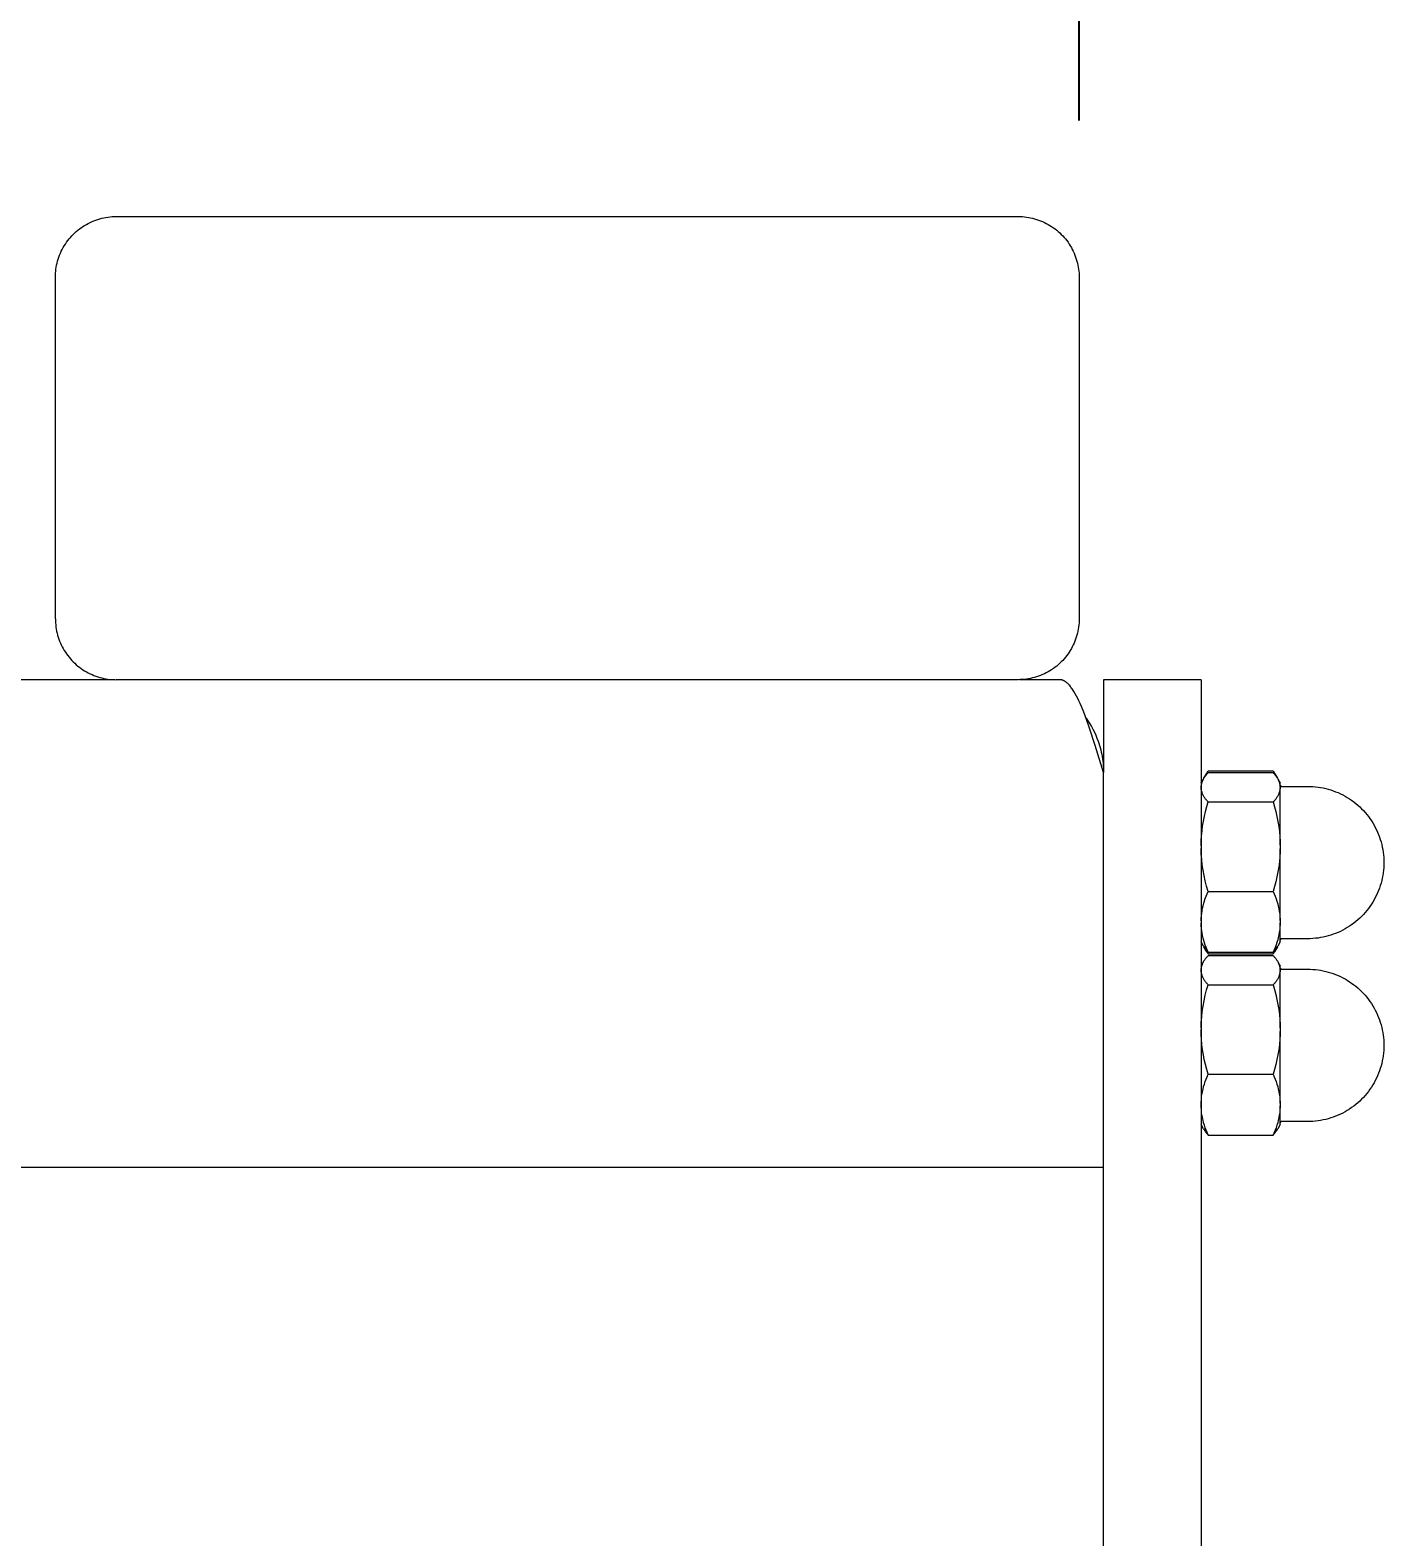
# Model space of a CAD drawing. Header units: inches. Extents: x -2 to 171, y -5 to 121.
# Drawn here: x 76.719 to 81.092, y 111.272 to 116.139 of the extents above; entities that cross this region are included whole.
import ezdxf

# ---------------------------------------------------------------- set-up
doc = ezdxf.new("R2010")
doc.units = ezdxf.units.IN
doc.layers.add('ZANO_R', color=7, linetype='Continuous', lineweight=0)
doc.layers.add('ZANO_W', color=1, linetype='Continuous', lineweight=0)
doc.styles.get("Standard").update_dxf_attribs({"font": 'arial.ttf'})
doc.dimstyles.new('amerykanie', dxfattribs={"dimtxt": 50, "dimasz": 50, "dimexe": 0.5, "dimexo": 0.5, "dimgap": 1, "dimtad": 1, "dimdec": 0, "dimzin": 0, "dimlunit": 5, "dimtxsty": 'Standard', "dimcen": 0.09, "dimclrd": 1, "dimclre": 1, "dimclrt": 1, "dimazin": 0, "dimtfac": 1, "dimtdec": 0, "dimtmove": 0, "dimatfit": 3, "dimfxl": 1, "dimtzin": 0, "dimarcsym": 1})

# ---------------------------------------------------------------- blocks, each defined once
blk = doc.blocks.new('*D369')
at = {"layer": 'ZANO_W', "color": 1, "lineweight": -2}
for p, q in [((10.1868, 115.8399), (10.1868, 117.742)), ((80.1079, 115.8466), (80.1079, 117.742)), ((11.1868, 117.242), (79.1079, 117.242))]:
    blk.add_line(p, q, dxfattribs=at)
at = {"layer": 'ZANO_W', "color": 1}
for points in [[(11.1868, 117.4086), (11.1868, 117.0753), (10.1868, 117.242)], [(79.1079, 117.0753), (79.1079, 117.4086), (80.1079, 117.242)]]:
    blk.add_solid(points, dxfattribs=at)
at = {"layer": 'ZANO_W', "color": 1, "insert": (45.1474, 118.5822), "char_height": 1.625, "attachment_point": 5}
blk.add_mtext('69 15/16', dxfattribs=at)

msp = doc.modelspace()

# ---------------------------------------------------------------- linework, layer by layer
at = {"layer": 'ZANO_R'}
for p, q in [((76.96437, 115.53388), (76.97101, 115.53491)), ((76.97101, 115.53491), (76.97769, 115.53571)), ((76.97769, 115.53571), (76.98438, 115.53628)), ((76.98438, 115.53628), (76.9911, 115.53663)), ((76.9911, 115.53663), (76.99782, 115.53674)), ((76.99782, 115.53674), (79.9112, 115.53674)), ((79.9112, 115.53674), (79.91792, 115.53663)), ((79.91792, 115.53663), (79.92464, 115.53628)), ((79.92464, 115.53628), (79.93133, 115.53571)), ((79.93133, 115.53571), (79.93801, 115.53491)), ((79.93801, 115.53491), (79.94465, 115.53388)), ((76.86346, 115.48376), (76.86845, 115.48826)), ((76.86845, 115.48826), (76.87359, 115.49259)), ((76.87359, 115.49259), (76.87887, 115.49674)), ((76.87887, 115.49674), (76.8843, 115.50071)), ((76.8843, 115.50071), (76.88985, 115.50449)), ((76.88985, 115.50449), (76.89554, 115.50808)), ((76.89554, 115.50808), (76.90134, 115.51148)), ((76.90134, 115.51148), (76.90725, 115.51467)), ((76.90725, 115.51467), (76.91327, 115.51766)), ((76.91327, 115.51766), (76.91939, 115.52044)), ((76.91939, 115.52044), (76.9256, 115.52302)), ((76.9256, 115.52302), (76.9319, 115.52537)), ((76.9319, 115.52537), (76.93827, 115.52752)), ((76.93827, 115.52752), (76.94471, 115.52944)), ((76.94471, 115.52944), (76.95121, 115.53114)), ((76.95121, 115.53114), (76.95777, 115.53262)), ((76.95777, 115.53262), (76.96437, 115.53388)), ((79.94465, 115.53388), (79.95125, 115.53262)), ((79.95125, 115.53262), (79.95781, 115.53114)), ((79.95781, 115.53114), (79.96431, 115.52944)), ((79.96431, 115.52944), (79.97075, 115.52752)), ((79.97075, 115.52752), (79.97712, 115.52537)), ((79.97712, 115.52537), (79.98342, 115.52302)), ((79.98342, 115.52302), (79.98963, 115.52044)), ((79.98963, 115.52044), (79.99575, 115.51766)), ((79.99575, 115.51766), (80.00177, 115.51467)), ((80.00177, 115.51467), (80.00768, 115.51148)), ((80.00768, 115.51148), (80.01348, 115.50808)), ((80.01348, 115.50808), (80.01917, 115.50449)), ((80.01917, 115.50449), (80.02472, 115.50071)), ((80.02472, 115.50071), (80.03015, 115.49674)), ((80.03015, 115.49674), (80.03543, 115.49259)), ((80.03543, 115.49259), (80.04057, 115.48826)), ((80.04057, 115.48826), (80.04556, 115.48376)), ((76.82623, 115.43637), (76.82962, 115.44217)), ((76.82962, 115.44217), (76.83321, 115.44785)), ((76.83321, 115.44785), (76.837, 115.45341)), ((76.837, 115.45341), (76.84096, 115.45883)), ((76.84096, 115.45883), (76.84512, 115.46412)), ((76.84512, 115.46412), (76.84945, 115.46926)), ((76.84945, 115.46926), (76.85395, 115.47425)), ((76.85395, 115.47425), (76.85862, 115.47908)), ((76.85862, 115.47908), (76.86346, 115.48376)), ((80.04556, 115.48376), (80.0504, 115.47908)), ((80.0504, 115.47908), (80.05507, 115.47425)), ((80.05507, 115.47425), (80.05957, 115.46926)), ((80.05957, 115.46926), (80.0639, 115.46412)), ((80.0639, 115.46412), (80.06805, 115.45883)), ((80.06805, 115.45883), (80.07202, 115.45341)), ((80.07202, 115.45341), (80.07581, 115.44785)), ((80.07581, 115.44785), (80.0794, 115.44217)), ((80.0794, 115.44217), (80.08279, 115.43637)), ((76.80656, 115.3865), (76.80827, 115.393)), ((76.80827, 115.393), (76.81019, 115.39944)), ((76.81019, 115.39944), (76.81233, 115.40581)), ((76.81233, 115.40581), (76.81469, 115.41211)), ((76.81469, 115.41211), (76.81726, 115.41832)), ((76.81726, 115.41832), (76.82005, 115.42443)), ((76.82005, 115.42443), (76.82304, 115.43045)), ((76.82304, 115.43045), (76.82623, 115.43637)), ((80.08279, 115.43637), (80.08598, 115.43045)), ((80.08598, 115.43045), (80.08897, 115.42443)), ((80.08897, 115.42443), (80.09176, 115.41832)), ((80.09176, 115.41832), (80.09433, 115.41211)), ((80.09433, 115.41211), (80.09669, 115.40581)), ((80.09669, 115.40581), (80.09883, 115.39944)), ((80.09883, 115.39944), (80.10075, 115.393)), ((80.10075, 115.393), (80.10246, 115.3865)), ((76.80097, 115.33989), (76.80108, 115.34661)), ((76.80097, 114.23753), (76.80097, 115.33989)), ((76.80108, 115.34661), (76.80142, 115.35332)), ((76.80142, 115.35332), (76.802, 115.36002)), ((76.802, 115.36002), (76.8028, 115.36669)), ((76.8028, 115.36669), (76.80383, 115.37334)), ((76.80383, 115.37334), (76.80508, 115.37994)), ((76.80508, 115.37994), (76.80656, 115.3865)), ((80.10246, 115.3865), (80.10394, 115.37994)), ((80.10394, 115.37994), (80.10519, 115.37334)), ((80.10519, 115.37334), (80.10622, 115.36669)), ((80.10622, 115.36669), (80.10702, 115.36002)), ((80.10702, 115.36002), (80.10759, 115.35332)), ((80.10759, 115.35332), (80.10794, 115.34661)), ((80.10794, 115.34661), (80.10805, 115.33989)), ((80.10805, 115.33989), (80.10805, 114.23753)), ((76.80097, 114.23753), (76.80108, 114.23081)), ((76.80108, 114.23081), (76.80142, 114.22409)), ((76.80142, 114.22409), (76.802, 114.2174)), ((80.10759, 114.22409), (80.10702, 114.2174)), ((80.10794, 114.23081), (80.10759, 114.22409)), ((80.10805, 114.23753), (80.10794, 114.23081)), ((76.802, 114.2174), (76.8028, 114.21072)), ((76.8028, 114.21072), (76.80383, 114.20408)), ((76.80383, 114.20408), (76.80508, 114.19748)), ((76.80508, 114.19748), (76.80656, 114.19092)), ((76.80656, 114.19092), (76.80827, 114.18442)), ((76.80827, 114.18442), (76.81019, 114.17798)), ((76.81019, 114.17798), (76.81233, 114.17161)), ((80.09883, 114.17798), (80.09669, 114.17161)), ((80.10075, 114.18442), (80.09883, 114.17798)), ((80.10246, 114.19092), (80.10075, 114.18442)), ((80.10394, 114.19748), (80.10246, 114.19092)), ((80.10519, 114.20408), (80.10394, 114.19748)), ((80.10622, 114.21072), (80.10519, 114.20408)), ((80.10702, 114.2174), (80.10622, 114.21072)), ((76.81233, 114.17161), (76.81469, 114.16531)), ((76.81469, 114.16531), (76.81726, 114.1591)), ((76.81726, 114.1591), (76.82005, 114.15298)), ((76.82005, 114.15298), (76.82304, 114.14696)), ((76.82304, 114.14696), (76.82623, 114.14105)), ((76.82623, 114.14105), (76.82962, 114.13525)), ((76.82962, 114.13525), (76.83321, 114.12956)), ((76.83321, 114.12956), (76.837, 114.12401)), ((76.837, 114.12401), (76.84096, 114.11858)), ((80.07202, 114.12401), (80.06805, 114.11858)), ((80.07581, 114.12956), (80.07202, 114.12401)), ((80.0794, 114.13525), (80.07581, 114.12956)), ((80.08279, 114.14105), (80.0794, 114.13525)), ((80.08598, 114.14696), (80.08279, 114.14105)), ((80.08897, 114.15298), (80.08598, 114.14696)), ((80.09176, 114.1591), (80.08897, 114.15298)), ((80.09433, 114.16531), (80.09176, 114.1591)), ((80.09669, 114.17161), (80.09433, 114.16531)), ((76.84096, 114.11858), (76.84512, 114.1133)), ((76.84512, 114.1133), (76.84945, 114.10816)), ((76.84945, 114.10816), (76.85395, 114.10317)), ((76.85395, 114.10317), (76.85862, 114.09833)), ((76.85862, 114.09833), (76.86346, 114.09366)), ((76.86346, 114.09366), (76.86845, 114.08916)), ((76.86845, 114.08916), (76.87359, 114.08483)), ((76.87359, 114.08483), (76.87887, 114.08068)), ((76.87887, 114.08068), (76.8843, 114.07671)), ((76.8843, 114.07671), (76.88985, 114.07292)), ((80.02472, 114.07671), (80.01917, 114.07292)), ((80.03015, 114.08068), (80.02472, 114.07671)), ((80.03543, 114.08483), (80.03015, 114.08068)), ((80.04057, 114.08916), (80.03543, 114.08483)), ((80.04556, 114.09366), (80.04057, 114.08916)), ((80.0504, 114.09833), (80.04556, 114.09366)), ((80.05507, 114.10317), (80.0504, 114.09833)), ((80.05957, 114.10816), (80.05507, 114.10317)), ((80.0639, 114.1133), (80.05957, 114.10816)), ((80.06805, 114.11858), (80.0639, 114.1133)), ((76.99345, 114.04068), (76.21478, 114.04068)), ((76.88985, 114.07292), (76.89554, 114.06933)), ((76.89554, 114.06933), (76.90134, 114.06594)), ((76.90134, 114.06594), (76.90725, 114.06275)), ((76.90725, 114.06275), (76.91327, 114.05976)), ((76.91327, 114.05976), (76.91939, 114.05697)), ((76.91939, 114.05697), (76.9256, 114.0544)), ((76.9256, 114.0544), (76.9319, 114.05204)), ((76.9319, 114.05204), (76.93827, 114.0499)), ((76.93827, 114.0499), (76.94471, 114.04798)), ((76.94471, 114.04798), (76.95121, 114.04627)), ((76.95121, 114.04627), (76.95777, 114.04479)), ((76.95777, 114.04479), (76.96437, 114.04354)), ((76.96437, 114.04354), (76.97101, 114.04251)), ((76.97101, 114.04251), (76.97769, 114.04171)), ((76.97769, 114.04171), (76.98438, 114.04114)), ((76.98438, 114.04114), (76.9911, 114.04079)), ((76.9911, 114.04079), (76.99782, 114.04068)), ((79.9112, 114.04068), (76.99782, 114.04068)), ((79.91792, 114.04079), (79.9112, 114.04068)), ((80.04506, 114.04068), (79.91557, 114.04068)), ((79.92464, 114.04114), (79.91792, 114.04079)), ((79.93133, 114.04171), (79.92464, 114.04114)), ((79.93801, 114.04251), (79.93133, 114.04171)), ((79.94465, 114.04354), (79.93801, 114.04251)), ((79.95125, 114.04479), (79.94465, 114.04354)), ((79.95781, 114.04627), (79.95125, 114.04479)), ((79.96431, 114.04798), (79.95781, 114.04627)), ((79.97075, 114.0499), (79.96431, 114.04798)), ((79.97712, 114.05204), (79.97075, 114.0499)), ((79.98342, 114.0544), (79.97712, 114.05204)), ((79.98963, 114.05697), (79.98342, 114.0544)), ((79.99575, 114.05976), (79.98963, 114.05697)), ((80.00177, 114.06275), (79.99575, 114.05976)), ((80.00768, 114.06594), (80.00177, 114.06275)), ((80.01348, 114.06933), (80.00768, 114.06594)), ((80.01917, 114.07292), (80.01348, 114.06933)), ((80.04596, 114.04066), (80.04506, 114.04068)), ((80.04685, 114.04062), (80.04596, 114.04066)), ((80.04774, 114.04054), (80.04685, 114.04062)), ((80.04863, 114.04044), (80.04774, 114.04054)), ((80.04952, 114.04031), (80.04863, 114.04044)), ((80.0504, 114.04016), (80.04952, 114.04031)), ((80.05128, 114.03997), (80.0504, 114.04016)), ((80.05215, 114.03976), (80.05128, 114.03997)), ((80.05267, 114.03962), (80.05215, 114.03976)), ((80.05319, 114.03947), (80.05267, 114.03962)), ((80.05422, 114.03914), (80.05319, 114.03947)), ((80.05523, 114.03878), (80.05422, 114.03914)), ((80.05623, 114.03839), (80.05523, 114.03878)), ((80.05722, 114.03796), (80.05623, 114.03839)), ((80.0582, 114.03751), (80.05722, 114.03796)), ((80.05916, 114.03703), (80.0582, 114.03751)), ((80.06012, 114.03652), (80.05916, 114.03703)), ((80.06105, 114.03599), (80.06012, 114.03652)), ((80.06197, 114.03544), (80.06105, 114.03599)), ((80.06287, 114.03487), (80.06197, 114.03544)), ((80.06377, 114.03427), (80.06287, 114.03487)), ((80.06465, 114.03366), (80.06377, 114.03427)), ((80.06551, 114.03303), (80.06465, 114.03366)), ((80.06637, 114.03238), (80.06551, 114.03303)), ((80.06721, 114.03171), (80.06637, 114.03238)), ((80.06827, 114.03084), (80.06721, 114.03171)), ((80.06931, 114.02994), (80.06827, 114.03084)), ((80.07033, 114.02902), (80.06931, 114.02994)), ((80.07133, 114.02808), (80.07033, 114.02902)), ((80.07328, 114.02615), (80.07133, 114.02808)), ((80.07517, 114.02416), (80.07328, 114.02615)), ((80.50175, 114.04068), (80.18679, 114.04068)), ((80.18679, 114.04068), (80.18679, 113.74146)), ((80.50175, 114.04068), (80.50175, 113.64698)), ((80.07741, 114.02164), (80.07517, 114.02416)), ((80.07957, 114.01907), (80.07741, 114.02164)), ((80.08165, 114.01643), (80.07957, 114.01907)), ((80.08366, 114.01373), (80.08165, 114.01643)), ((80.0856, 114.01099), (80.08366, 114.01373)), ((80.08749, 114.0082), (80.0856, 114.01099)), ((80.09112, 114.00253), (80.08749, 114.0082)), ((80.09542, 113.99526), (80.09112, 114.00253)), ((80.0995, 113.98786), (80.09542, 113.99526)), ((80.10337, 113.98035), (80.0995, 113.98786)), ((80.10707, 113.97275), (80.10337, 113.98035)), ((80.11129, 113.96362), (80.10707, 113.97275)), ((80.11535, 113.9544), (80.11129, 113.96362)), ((80.12302, 113.93578), (80.11535, 113.9544)), ((80.13214, 113.91182), (80.12302, 113.93578)), ((80.13058, 113.91605), (80.13653, 113.90746)), ((80.14073, 113.88767), (80.13214, 113.91182)), ((80.13653, 113.90746), (80.14217, 113.89866)), ((80.16022, 113.82832), (80.14073, 113.88767)), ((80.14217, 113.89866), (80.1475, 113.88968)), ((80.1475, 113.88968), (80.15252, 113.88051)), ((80.15252, 113.88051), (80.15722, 113.87118)), ((80.15722, 113.87118), (80.16158, 113.86168)), ((80.16158, 113.86168), (80.16561, 113.85204)), ((80.16561, 113.85204), (80.16931, 113.84227)), ((80.1693, 113.84227), (80.1717, 113.83529)), ((80.1717, 113.83529), (80.17393, 113.82827)), ((80.18679, 113.74146), (80.16022, 113.82832)), ((80.17393, 113.82827), (80.17598, 113.82118)), ((80.176, 113.82119), (80.17787, 113.81412)), ((80.17787, 113.81412), (80.17956, 113.807)), ((80.17956, 113.807), (80.18108, 113.79984)), ((80.18104, 113.79984), (80.18238, 113.79265)), ((80.18238, 113.79265), (80.18355, 113.78543)), ((80.18358, 113.78544), (80.18456, 113.77818)), ((80.18456, 113.77818), (80.18536, 113.7709)), ((80.18534, 113.77089), (80.18597, 113.76357)), ((80.18597, 113.76357), (80.18643, 113.75624)), ((80.18643, 113.75615), (80.18676, 113.74612)), ((80.18644, 113.75624), (80.18644, 113.75615)), ((80.18679, 113.64698), (80.18679, 113.74146)), ((80.51119, 113.72237), (80.51962, 113.73698)), ((80.51682, 113.73181), (80.5193, 113.73639)), ((80.51796, 113.73261), (80.51954, 113.73445)), ((80.5193, 113.73639), (80.52189, 113.74089)), ((80.51954, 113.73445), (80.52117, 113.73624)), ((80.52117, 113.73624), (80.52286, 113.73797)), ((80.52189, 113.74089), (80.52461, 113.74533)), ((80.52286, 113.73797), (80.52461, 113.73964)), ((80.7348, 113.74533), (80.52461, 113.74533)), ((80.7348, 113.73964), (80.52461, 113.73964)), ((80.7348, 113.74533), (80.73752, 113.74089)), ((80.7348, 113.73964), (80.73655, 113.73797)), ((80.73655, 113.73797), (80.73825, 113.73624)), ((80.73752, 113.74089), (80.74012, 113.73639)), ((80.73825, 113.73624), (80.73988, 113.73445)), ((80.7398, 113.73696), (80.74824, 113.72235)), ((80.73988, 113.73445), (80.74145, 113.73261)), ((80.74012, 113.73639), (80.7426, 113.73181)), ((80.50175, 113.70603), (80.5095, 113.71944)), ((80.50175, 113.69287), (80.502, 113.69528)), ((80.50211, 113.68891), (80.50178, 113.69135)), ((80.502, 113.69528), (80.50232, 113.69768)), ((80.50251, 113.68648), (80.50211, 113.68891)), ((80.50232, 113.69768), (80.50273, 113.70007)), ((80.503, 113.68407), (80.50251, 113.68648)), ((80.50273, 113.70007), (80.50322, 113.70244)), ((80.50322, 113.70244), (80.50378, 113.70479)), ((80.50378, 113.70479), (80.50443, 113.70713)), ((80.50443, 113.70713), (80.50515, 113.70944)), ((80.50515, 113.70944), (80.50595, 113.71172)), ((80.50595, 113.71172), (80.50683, 113.71398)), ((80.50683, 113.71398), (80.50778, 113.7162)), ((80.50778, 113.7162), (80.50881, 113.7184)), ((80.50881, 113.7184), (80.5099, 113.72055)), ((80.5099, 113.72055), (80.51108, 113.72267)), ((80.51108, 113.72267), (80.51232, 113.72475)), ((80.51232, 113.72475), (80.51363, 113.72678)), ((80.51363, 113.72678), (80.51501, 113.72877)), ((80.51446, 113.72718), (80.51682, 113.73181)), ((80.51501, 113.72877), (80.51645, 113.73072)), ((80.51645, 113.73072), (80.51796, 113.73261)), ((80.74145, 113.73261), (80.74296, 113.73072)), ((80.7426, 113.73181), (80.74496, 113.72718)), ((80.74296, 113.73072), (80.74441, 113.72877)), ((80.74441, 113.72877), (80.74579, 113.72679)), ((80.74579, 113.72679), (80.7471, 113.72475)), ((80.7471, 113.72475), (80.74834, 113.72267)), ((80.74834, 113.72267), (80.74951, 113.72055)), ((80.74951, 113.72055), (80.75061, 113.7184)), ((80.74993, 113.71941), (80.75766, 113.70603)), ((80.75061, 113.7184), (80.75164, 113.7162)), ((80.75164, 113.7162), (80.75259, 113.71398)), ((80.75259, 113.71398), (80.75346, 113.71172)), ((80.75346, 113.71172), (80.75427, 113.70944)), ((80.75427, 113.70944), (80.75499, 113.70713)), ((80.75499, 113.70713), (80.75563, 113.70479)), ((80.75563, 113.70479), (80.7562, 113.70244)), ((80.7562, 113.70244), (80.75668, 113.70007)), ((80.75668, 113.68568), (80.7562, 113.68331)), ((80.75668, 113.70007), (80.75709, 113.69768)), ((80.75709, 113.68807), (80.75668, 113.68568)), ((80.75709, 113.69768), (80.75742, 113.69528)), ((80.75742, 113.69047), (80.75709, 113.68807)), ((80.75742, 113.69528), (80.75766, 113.69287)), ((80.75766, 113.69287), (80.75742, 113.69047)), ((80.75766, 113.69446), (80.75766, 113.70603)), ((80.75766, 113.50639), (80.75766, 113.69178)), ((80.75773, 113.70039), (80.75775, 113.70023)), ((80.75775, 113.70023), (80.75777, 113.70007)), ((80.75777, 113.70007), (80.7578, 113.69991)), ((80.7578, 113.69991), (80.75783, 113.69976)), ((80.75783, 113.69976), (80.75787, 113.6996)), ((80.75787, 113.6996), (80.75792, 113.69945)), ((80.75792, 113.69945), (80.75797, 113.6993)), ((80.75797, 113.6993), (80.75802, 113.69915)), ((80.75802, 113.69915), (80.75809, 113.699)), ((80.75809, 113.699), (80.75815, 113.69885)), ((80.75815, 113.69885), (80.75822, 113.69871)), ((80.75822, 113.69871), (80.7583, 113.69857)), ((80.7583, 113.69857), (80.75838, 113.69843)), ((80.75838, 113.69843), (80.75846, 113.69829)), ((80.75846, 113.69829), (80.75855, 113.69816)), ((80.75855, 113.69816), (80.75865, 113.69803)), ((80.75865, 113.69803), (80.75875, 113.69791)), ((80.75875, 113.69791), (80.75885, 113.69778)), ((80.75885, 113.69778), (80.75896, 113.69767)), ((80.75896, 113.69767), (80.75907, 113.69755)), ((80.75907, 113.69755), (80.75918, 113.69744)), ((80.75918, 113.69744), (80.7593, 113.69733)), ((80.7593, 113.69733), (80.75943, 113.69723)), ((80.75943, 113.69723), (80.75955, 113.69713)), ((80.75955, 113.69713), (80.75968, 113.69704)), ((80.75968, 113.69704), (80.75981, 113.69695)), ((80.75981, 113.69695), (80.75995, 113.69686)), ((80.75995, 113.69686), (80.76009, 113.69678)), ((80.76009, 113.69678), (80.76023, 113.69671)), ((80.76023, 113.69671), (80.76037, 113.69663)), ((80.76037, 113.69663), (80.76052, 113.69657)), ((80.76052, 113.69657), (80.76066, 113.69651)), ((80.76066, 113.69651), (80.76081, 113.69645)), ((80.76081, 113.69645), (80.76097, 113.6964)), ((80.76097, 113.6964), (80.76112, 113.69636)), ((80.76112, 113.69636), (80.76127, 113.69632)), ((80.76127, 113.69632), (80.76143, 113.69628)), ((80.76143, 113.69628), (80.76159, 113.69625)), ((80.76159, 113.69625), (80.76175, 113.69623)), ((80.76175, 113.69623), (80.76191, 113.69621)), ((80.76191, 113.69621), (80.76206, 113.6962)), ((80.76206, 113.6962), (80.76222, 113.69619)), ((80.76222, 113.69619), (80.76238, 113.69619)), ((80.76238, 113.69619), (80.84624, 113.69619)), ((80.84624, 113.69619), (80.85464, 113.69605)), ((80.85464, 113.69605), (80.86303, 113.69562)), ((80.86303, 113.69562), (80.87141, 113.6949)), ((80.87141, 113.6949), (80.87975, 113.6939)), ((80.87975, 113.6939), (80.88805, 113.69261)), ((80.88805, 113.69261), (80.89631, 113.69104)), ((80.89631, 113.69104), (80.9045, 113.68919)), ((80.9045, 113.68919), (80.91263, 113.68706)), ((80.91263, 113.68706), (80.92068, 113.68466)), ((80.18679, 98.13516), (80.18679, 113.64698)), ((80.50175, 113.64698), (80.50175, 98.13516)), ((80.50357, 113.68167), (80.503, 113.68407)), ((80.50422, 113.67929), (80.50357, 113.68167)), ((80.50494, 113.67694), (80.50422, 113.67929)), ((80.50575, 113.67461), (80.50494, 113.67694)), ((80.50663, 113.67231), (80.50575, 113.67461)), ((80.50759, 113.67004), (80.50663, 113.67231)), ((80.50863, 113.66781), (80.50759, 113.67004)), ((80.50974, 113.66561), (80.50863, 113.66781)), ((80.51092, 113.66345), (80.50974, 113.66561)), ((80.51218, 113.66132), (80.51092, 113.66345)), ((80.5135, 113.65925), (80.51218, 113.66132)), ((80.5149, 113.65722), (80.5135, 113.65925)), ((80.51636, 113.65523), (80.5149, 113.65722)), ((80.51788, 113.6533), (80.51636, 113.65523)), ((80.51947, 113.65142), (80.51788, 113.6533)), ((80.52113, 113.64959), (80.51947, 113.65142)), ((80.5201, 113.63074), (80.52461, 113.64611)), ((80.52284, 113.64782), (80.52113, 113.64959)), ((80.52461, 113.64611), (80.52284, 113.64782)), ((80.52461, 113.64611), (80.7348, 113.64611)), ((80.73655, 113.64778), (80.7348, 113.64611)), ((80.7348, 113.64611), (80.73941, 113.63043)), ((80.73825, 113.64951), (80.73655, 113.64778)), ((80.73988, 113.6513), (80.73825, 113.64951)), ((80.74145, 113.65314), (80.73988, 113.6513)), ((80.74296, 113.65503), (80.74145, 113.65314)), ((80.74441, 113.65697), (80.74296, 113.65503)), ((80.74579, 113.65896), (80.74441, 113.65697)), ((80.7471, 113.661), (80.74579, 113.65896)), ((80.74834, 113.66308), (80.7471, 113.661)), ((80.74951, 113.66519), (80.74834, 113.66308)), ((80.75061, 113.66735), (80.74951, 113.66519)), ((80.75164, 113.66954), (80.75061, 113.66735)), ((80.75259, 113.67177), (80.75164, 113.66954)), ((80.75346, 113.67403), (80.75259, 113.67177)), ((80.75426, 113.67631), (80.75346, 113.67403)), ((80.75499, 113.67862), (80.75426, 113.67631)), ((80.75563, 113.68095), (80.75499, 113.67862)), ((80.7562, 113.68331), (80.75563, 113.68095)), ((80.92068, 113.68466), (80.92864, 113.68198)), ((80.92864, 113.68198), (80.93651, 113.67903)), ((80.93651, 113.67903), (80.94427, 113.67582)), ((80.94427, 113.67582), (80.95192, 113.67234)), ((80.95192, 113.67234), (80.95945, 113.6686)), ((80.95945, 113.6686), (80.96684, 113.66461)), ((80.96684, 113.66461), (80.97409, 113.66037)), ((80.97409, 113.66037), (80.9812, 113.65588)), ((80.9812, 113.65588), (80.98814, 113.65115)), ((80.98814, 113.65115), (80.99492, 113.64619)), ((80.99492, 113.64619), (81.00153, 113.641)), ((81.00153, 113.641), (81.00796, 113.63559)), ((80.5095, 113.5839), (80.51254, 113.59962)), ((80.51254, 113.59962), (80.51608, 113.61524)), ((80.51608, 113.61524), (80.5201, 113.63074)), ((80.73941, 113.63043), (80.7435, 113.61461)), ((80.7435, 113.61461), (80.74708, 113.59867)), ((80.74708, 113.59867), (80.75015, 113.58262)), ((81.00796, 113.63559), (81.01419, 113.62996)), ((81.01419, 113.62996), (81.02024, 113.62412)), ((81.02024, 113.62412), (81.02607, 113.61808)), ((81.02607, 113.61808), (81.0317, 113.61184)), ((81.0317, 113.61184), (81.03712, 113.60541)), ((81.03712, 113.60541), (81.04231, 113.59881)), ((81.04231, 113.59881), (81.04727, 113.59203)), ((81.04727, 113.59203), (81.052, 113.58508)), ((80.50336, 113.53627), (80.50491, 113.55221)), ((80.50491, 113.55221), (80.50696, 113.56809)), ((80.50696, 113.56809), (80.5095, 113.5839)), ((80.75015, 113.58262), (80.7527, 113.56648)), ((80.7527, 113.56648), (80.75472, 113.55027)), ((80.75472, 113.55027), (80.75623, 113.534)), ((81.052, 113.58508), (81.05648, 113.57798)), ((81.05648, 113.57798), (81.06073, 113.57072)), ((81.06073, 113.57072), (81.06472, 113.56333)), ((81.06472, 113.56333), (81.06846, 113.55581)), ((81.06846, 113.55581), (81.07193, 113.54816)), ((81.07193, 113.54816), (81.07515, 113.5404)), ((81.07515, 113.5404), (81.0781, 113.53253)), ((80.50176, 113.50429), (80.50231, 113.52029)), ((80.50256, 113.47752), (80.5018, 113.49511)), ((80.50231, 113.52029), (80.50336, 113.53627)), ((80.75623, 113.534), (80.75721, 113.51768)), ((80.75721, 113.51768), (80.75766, 113.50135)), ((80.75766, 113.50135), (80.75721, 113.48502)), ((80.75766, 113.26316), (80.75766, 113.49486)), ((81.0781, 113.53253), (81.08078, 113.52456)), ((81.08078, 113.52456), (81.08318, 113.51651)), ((81.08318, 113.51651), (81.08531, 113.50838)), ((81.08531, 113.50838), (81.08716, 113.50019)), ((81.08716, 113.50019), (81.08873, 113.49193)), ((81.08873, 113.49193), (81.09001, 113.48363)), ((80.50392, 113.45997), (80.50256, 113.47752)), ((80.50588, 113.44248), (80.50392, 113.45997)), ((80.50844, 113.42507), (80.50588, 113.44248)), ((80.75473, 113.45244), (80.7527, 113.43622)), ((80.75623, 113.46871), (80.75473, 113.45244)), ((80.75721, 113.48502), (80.75623, 113.46871)), ((81.09001, 113.48363), (81.09102, 113.47529)), ((81.09102, 113.47529), (81.09173, 113.46692)), ((81.09173, 113.46692), (81.09216, 113.45853)), ((81.09216, 113.44173), (81.09173, 113.43333)), ((81.09216, 113.45853), (81.09231, 113.45013)), ((81.09231, 113.45013), (81.09216, 113.44173)), ((80.5116, 113.40775), (80.50844, 113.42507)), ((80.51535, 113.39055), (80.5116, 113.40775)), ((80.74709, 113.40403), (80.7435, 113.38809)), ((80.75015, 113.42008), (80.74709, 113.40403)), ((80.7527, 113.43622), (80.75015, 113.42008)), ((81.08716, 113.40006), (81.08531, 113.39187)), ((81.08873, 113.40832), (81.08716, 113.40006)), ((81.09001, 113.41662), (81.08873, 113.40832)), ((81.09102, 113.42496), (81.09001, 113.41662)), ((81.09173, 113.43333), (81.09102, 113.42496)), ((80.51969, 113.37349), (80.51535, 113.39055)), ((80.51823, 113.34161), (80.5213, 113.34916)), ((80.52461, 113.35659), (80.51969, 113.37349)), ((80.5213, 113.34916), (80.52461, 113.35659)), ((80.52461, 113.35659), (80.7348, 113.35659)), ((80.73941, 113.37227), (80.7348, 113.35659)), ((80.7348, 113.35659), (80.73825, 113.34888)), ((80.73825, 113.34888), (80.74142, 113.34106)), ((80.7435, 113.38809), (80.73941, 113.37227)), ((81.06846, 113.34445), (81.06472, 113.33692)), ((81.07193, 113.35209), (81.06846, 113.34445)), ((81.07515, 113.35986), (81.07193, 113.35209)), ((81.0781, 113.36772), (81.07515, 113.35986)), ((81.08078, 113.37569), (81.0781, 113.36772)), ((81.08318, 113.38374), (81.08078, 113.37569)), ((81.08531, 113.39187), (81.08318, 113.38374)), ((80.50521, 113.29461), (80.50673, 113.30261)), ((80.50673, 113.30261), (80.50851, 113.31055)), ((80.50851, 113.31055), (80.51056, 113.31844)), ((80.51056, 113.31844), (80.51286, 113.32624)), ((80.51286, 113.32624), (80.51542, 113.33397)), ((80.51542, 113.33397), (80.51823, 113.34161)), ((80.74142, 113.34106), (80.74432, 113.33312)), ((80.74432, 113.33312), (80.74694, 113.3251)), ((80.74694, 113.3251), (80.74928, 113.31698)), ((80.74928, 113.31698), (80.75135, 113.30879)), ((80.75135, 113.30879), (80.75312, 113.30053)), ((80.75312, 113.30053), (80.75461, 113.29222)), ((81.04231, 113.30145), (81.03712, 113.29484)), ((81.04727, 113.30823), (81.04231, 113.30145)), ((81.052, 113.31517), (81.04727, 113.30823)), ((81.05648, 113.32228), (81.052, 113.31517)), ((81.06073, 113.32953), (81.05648, 113.32228)), ((81.06472, 113.33692), (81.06073, 113.32953)), ((80.50179, 113.26225), (80.50224, 113.27038)), ((80.50229, 113.24602), (80.50181, 113.25407)), ((80.50224, 113.27038), (80.50296, 113.27849)), ((80.50296, 113.27849), (80.50395, 113.28657)), ((80.50395, 113.28657), (80.50521, 113.29461)), ((80.75461, 113.29222), (80.75581, 113.28386)), ((80.75581, 113.28386), (80.75672, 113.27547)), ((80.75672, 113.27547), (80.75733, 113.26704)), ((80.75733, 113.25016), (80.75672, 113.24174)), ((80.75733, 113.26704), (80.75766, 113.2586)), ((80.75766, 113.2586), (80.75733, 113.25016)), ((80.75766, 113.19422), (80.75766, 113.25492)), ((80.98814, 113.2491), (80.9812, 113.24437)), ((80.99492, 113.25406), (80.98814, 113.2491)), ((81.00153, 113.25925), (80.99492, 113.25406)), ((81.00796, 113.26467), (81.00153, 113.25925)), ((81.01419, 113.27029), (81.00796, 113.26467)), ((81.02024, 113.27613), (81.01419, 113.27029)), ((81.02607, 113.28217), (81.02024, 113.27613)), ((81.0317, 113.28841), (81.02607, 113.28217)), ((81.03712, 113.29484), (81.0317, 113.28841)), ((80.50304, 113.23799), (80.50229, 113.24602)), ((80.50404, 113.22998), (80.50304, 113.23799)), ((80.50531, 113.22201), (80.50404, 113.22998)), ((80.50684, 113.21409), (80.50531, 113.22201)), ((80.50862, 113.20622), (80.50684, 113.21409)), ((80.51066, 113.19842), (80.50862, 113.20622)), ((80.51296, 113.19068), (80.51066, 113.19842)), ((80.74928, 113.20022), (80.74694, 113.19211)), ((80.75134, 113.20842), (80.74928, 113.20022)), ((80.75312, 113.21667), (80.75134, 113.20842)), ((80.75461, 113.22498), (80.75312, 113.21667)), ((80.75581, 113.23334), (80.75461, 113.22498)), ((80.75672, 113.24174), (80.75581, 113.23334)), ((80.75785, 113.20048), (80.75771, 113.19968)), ((80.75775, 113.20024), (80.75772, 113.20008)), ((80.75778, 113.2004), (80.75775, 113.20024)), ((80.75782, 113.20055), (80.75778, 113.2004)), ((80.75786, 113.20071), (80.75782, 113.20055)), ((80.75791, 113.20087), (80.75786, 113.20071)), ((80.75797, 113.20102), (80.75791, 113.20087)), ((80.75803, 113.20117), (80.75797, 113.20102)), ((80.7581, 113.20132), (80.75803, 113.20117)), ((80.75817, 113.20147), (80.7581, 113.20132)), ((80.75824, 113.20161), (80.75817, 113.20147)), ((80.75832, 113.20175), (80.75824, 113.20161)), ((80.75841, 113.20189), (80.75832, 113.20175)), ((80.7585, 113.20203), (80.75841, 113.20189)), ((80.75859, 113.20216), (80.7585, 113.20203)), ((80.75869, 113.20229), (80.75859, 113.20216)), ((80.7588, 113.20241), (80.75869, 113.20229)), ((80.75891, 113.20254), (80.7588, 113.20241)), ((80.75902, 113.20265), (80.75891, 113.20254)), ((80.75913, 113.20277), (80.75902, 113.20265)), ((80.75925, 113.20288), (80.75913, 113.20277)), ((80.75938, 113.20298), (80.75925, 113.20288)), ((80.75951, 113.20308), (80.75938, 113.20298)), ((80.75964, 113.20318), (80.75951, 113.20308)), ((80.75977, 113.20327), (80.75964, 113.20318)), ((80.75991, 113.20336), (80.75977, 113.20327)), ((80.76005, 113.20344), (80.75991, 113.20336)), ((80.76019, 113.20352), (80.76005, 113.20344)), ((80.76034, 113.2036), (80.76019, 113.20352)), ((80.76048, 113.20366), (80.76034, 113.2036)), ((80.76063, 113.20373), (80.76048, 113.20366)), ((80.76079, 113.20378), (80.76063, 113.20373)), ((80.76094, 113.20384), (80.76079, 113.20378)), ((80.7611, 113.20388), (80.76094, 113.20384)), ((80.76125, 113.20393), (80.7611, 113.20388)), ((80.76141, 113.20396), (80.76125, 113.20393)), ((80.76157, 113.20399), (80.76141, 113.20396)), ((80.76173, 113.20402), (80.76157, 113.20399)), ((80.7619, 113.20404), (80.76173, 113.20402)), ((80.76206, 113.20405), (80.7619, 113.20404)), ((80.76222, 113.20406), (80.76206, 113.20405)), ((80.76238, 113.20406), (80.76222, 113.20406)), ((80.84624, 113.20406), (80.76238, 113.20406)), ((80.85464, 113.20421), (80.84624, 113.20406)), ((80.86303, 113.20464), (80.85464, 113.20421)), ((80.87141, 113.20535), (80.86303, 113.20464)), ((80.87975, 113.20635), (80.87141, 113.20535)), ((80.88805, 113.20764), (80.87975, 113.20635)), ((80.89631, 113.20921), (80.88805, 113.20764)), ((80.9045, 113.21106), (80.89631, 113.20921)), ((80.91263, 113.21319), (80.9045, 113.21106)), ((80.92068, 113.21559), (80.91263, 113.21319)), ((80.92864, 113.21827), (80.92068, 113.21559)), ((80.93651, 113.22122), (80.92864, 113.21827)), ((80.94427, 113.22443), (80.93651, 113.22122)), ((80.95192, 113.22791), (80.94427, 113.22443)), ((80.95945, 113.23165), (80.95192, 113.22791)), ((80.96684, 113.23564), (80.95945, 113.23165)), ((80.97409, 113.23988), (80.96684, 113.23564)), ((80.9812, 113.24437), (80.97409, 113.23988)), ((80.50976, 113.18035), (80.50175, 113.19422)), ((80.50976, 113.18035), (80.51162, 113.17734)), ((80.5205, 113.16175), (80.51119, 113.17788)), ((80.51162, 113.17734), (80.51357, 113.17439)), ((80.5155, 113.18303), (80.51296, 113.19068)), ((80.51357, 113.17439), (80.51561, 113.1715)), ((80.51446, 113.17307), (80.51697, 113.16814)), ((80.51829, 113.17546), (80.5155, 113.18303)), ((80.51561, 113.1715), (80.51773, 113.16868)), ((80.51697, 113.16814), (80.51963, 113.16328)), ((80.52105, 113.16178), (80.5177, 113.16874)), ((80.51773, 113.16868), (80.51994, 113.16592)), ((80.52133, 113.16798), (80.51829, 113.17546)), ((80.51994, 113.16592), (80.52224, 113.16323)), ((80.5205, 113.16175), (80.52253, 113.15832)), ((80.52461, 113.15492), (80.52105, 113.16178)), ((80.52461, 113.16061), (80.52133, 113.16798)), ((80.52224, 113.16323), (80.52461, 113.16061)), ((80.52253, 113.15832), (80.52461, 113.15492)), ((80.52461, 113.16061), (80.7348, 113.16061)), ((80.52461, 113.15492), (80.7348, 113.15492)), ((80.73825, 113.16832), (80.7348, 113.16061)), ((80.7348, 113.16061), (80.73718, 113.16323)), ((80.73836, 113.16178), (80.7348, 113.15492)), ((80.7348, 113.15492), (80.73689, 113.15832)), ((80.73689, 113.15832), (80.73891, 113.16175)), ((80.73718, 113.16323), (80.73947, 113.16592)), ((80.74142, 113.17615), (80.73825, 113.16832)), ((80.74171, 113.16874), (80.73836, 113.16178)), ((80.74824, 113.17791), (80.73891, 113.16175)), ((80.73947, 113.16592), (80.74168, 113.16868)), ((80.7398, 113.1633), (80.74245, 113.16815)), ((80.74432, 113.18408), (80.74142, 113.17615)), ((80.74168, 113.16868), (80.74381, 113.1715)), ((80.74245, 113.16815), (80.74496, 113.17307)), ((80.74381, 113.1715), (80.74585, 113.17439)), ((80.74694, 113.19211), (80.74432, 113.18408)), ((80.74585, 113.17439), (80.74779, 113.17734)), ((80.74779, 113.17734), (80.74965, 113.18035)), ((80.75766, 113.19422), (80.74965, 113.18035)), ((80.50175, 113.11548), (80.5095, 113.12889)), ((80.50175, 113.10232), (80.502, 113.10473)), ((80.50207, 113.09876), (80.50177, 113.10123)), ((80.502, 113.10473), (80.50232, 113.10713)), ((80.50232, 113.10713), (80.50273, 113.10952)), ((80.50273, 113.10952), (80.50322, 113.11189)), ((80.50322, 113.11189), (80.50378, 113.11424)), ((80.50378, 113.11424), (80.50443, 113.11657)), ((80.50443, 113.11657), (80.50515, 113.11889)), ((80.50515, 113.11889), (80.50595, 113.12117)), ((80.50595, 113.12117), (80.50683, 113.12343)), ((80.50683, 113.12343), (80.50778, 113.12565)), ((80.50778, 113.12565), (80.50881, 113.12784)), ((80.50881, 113.12784), (80.5099, 113.13)), ((80.5099, 113.13), (80.51108, 113.13212)), ((80.51108, 113.13212), (80.51232, 113.1342)), ((80.51232, 113.1342), (80.51363, 113.13623)), ((80.51363, 113.13623), (80.51501, 113.13822)), ((80.51501, 113.13822), (80.51645, 113.14017)), ((80.51645, 113.14017), (80.51796, 113.14206)), ((80.51796, 113.14206), (80.51954, 113.1439)), ((80.51954, 113.1439), (80.52117, 113.14568)), ((80.52117, 113.14568), (80.52286, 113.14742)), ((80.52286, 113.14742), (80.52461, 113.14909)), ((80.7348, 113.14909), (80.52461, 113.14909)), ((80.7348, 113.14909), (80.73655, 113.14742)), ((80.73655, 113.14742), (80.73825, 113.14569)), ((80.73825, 113.14569), (80.73988, 113.1439)), ((80.73988, 113.1439), (80.74145, 113.14206)), ((80.74145, 113.14206), (80.74296, 113.14017)), ((80.74296, 113.14017), (80.74441, 113.13822)), ((80.74441, 113.13822), (80.74579, 113.13623)), ((80.74579, 113.13623), (80.7471, 113.1342)), ((80.7471, 113.1342), (80.74834, 113.13212)), ((80.74834, 113.13212), (80.74951, 113.13)), ((80.74951, 113.13), (80.75061, 113.12785)), ((80.74993, 113.12886), (80.75766, 113.11548)), ((80.75061, 113.12785), (80.75164, 113.12565)), ((80.75164, 113.12565), (80.75259, 113.12343)), ((80.75259, 113.12343), (80.75346, 113.12117)), ((80.75346, 113.12117), (80.75427, 113.11889)), ((80.75427, 113.11889), (80.75499, 113.11658)), ((80.75499, 113.11658), (80.75563, 113.11424)), ((80.75563, 113.11424), (80.7562, 113.11189)), ((80.7562, 113.11189), (80.75668, 113.10952)), ((80.75668, 113.10952), (80.75709, 113.10713)), ((80.75709, 113.10713), (80.75742, 113.10473)), ((80.75742, 113.10473), (80.75766, 113.10232)), ((80.75766, 113.10232), (80.75742, 113.09991)), ((80.75766, 113.1039), (80.75766, 113.11548)), ((80.75766, 112.91584), (80.75766, 113.10123)), ((80.75773, 113.10983), (80.75775, 113.10968)), ((80.75775, 113.10968), (80.75777, 113.10952)), ((80.75777, 113.10952), (80.7578, 113.10936)), ((80.7578, 113.10936), (80.75783, 113.1092)), ((80.75783, 113.1092), (80.75787, 113.10905)), ((80.75787, 113.10905), (80.75792, 113.1089)), ((80.75792, 113.1089), (80.75797, 113.10874)), ((80.75797, 113.10874), (80.75802, 113.10859)), ((80.75802, 113.10859), (80.75809, 113.10845)), ((80.75809, 113.10845), (80.75815, 113.1083)), ((80.75815, 113.1083), (80.75822, 113.10816)), ((80.75822, 113.10816), (80.7583, 113.10802)), ((80.7583, 113.10802), (80.75838, 113.10788)), ((80.75838, 113.10788), (80.75846, 113.10774)), ((80.75846, 113.10774), (80.75855, 113.10761)), ((80.75855, 113.10761), (80.75865, 113.10748)), ((80.75865, 113.10748), (80.75875, 113.10736)), ((80.75875, 113.10736), (80.75885, 113.10723)), ((80.75885, 113.10723), (80.75896, 113.10711)), ((80.75896, 113.10711), (80.75907, 113.107)), ((80.75907, 113.107), (80.75918, 113.10689)), ((80.75918, 113.10689), (80.7593, 113.10678)), ((80.7593, 113.10678), (80.75943, 113.10668)), ((80.75943, 113.10668), (80.75955, 113.10658)), ((80.75955, 113.10658), (80.75968, 113.10649)), ((80.75968, 113.10649), (80.75981, 113.1064)), ((80.75981, 113.1064), (80.75995, 113.10631)), ((80.75995, 113.10631), (80.76009, 113.10623)), ((80.76009, 113.10623), (80.76023, 113.10615)), ((80.76023, 113.10615), (80.76037, 113.10608)), ((80.76037, 113.10608), (80.76052, 113.10602)), ((80.76052, 113.10602), (80.76066, 113.10596)), ((80.76066, 113.10596), (80.76081, 113.1059)), ((80.76081, 113.1059), (80.76097, 113.10585)), ((80.76097, 113.10585), (80.76112, 113.10581)), ((80.76112, 113.10581), (80.76127, 113.10577)), ((80.76127, 113.10577), (80.76143, 113.10573)), ((80.76143, 113.10573), (80.76159, 113.1057)), ((80.76159, 113.1057), (80.76175, 113.10568)), ((80.76175, 113.10568), (80.76191, 113.10566)), ((80.76191, 113.10566), (80.76206, 113.10565)), ((80.76206, 113.10565), (80.76222, 113.10564)), ((80.76222, 113.10564), (80.76238, 113.10564)), ((80.76238, 113.10564), (80.84624, 113.10564)), ((80.84624, 113.10564), (80.85464, 113.10549)), ((80.85464, 113.10549), (80.86303, 113.10506)), ((80.86303, 113.10506), (80.87141, 113.10435)), ((80.87141, 113.10435), (80.87975, 113.10335)), ((80.87975, 113.10335), (80.88805, 113.10206)), ((80.88805, 113.10206), (80.89631, 113.10049)), ((80.50247, 113.09631), (80.50207, 113.09876)), ((80.50294, 113.09387), (80.50247, 113.09631)), ((80.50349, 113.09145), (80.50294, 113.09387)), ((80.50413, 113.08905), (80.50349, 113.09145)), ((80.50485, 113.08667), (80.50413, 113.08905)), ((80.50565, 113.08432), (80.50485, 113.08667)), ((80.50653, 113.082), (80.50565, 113.08432)), ((80.50749, 113.07971), (80.50653, 113.082)), ((80.50852, 113.07745), (80.50749, 113.07971)), ((80.50963, 113.07523), (80.50852, 113.07745)), ((80.51082, 113.07304), (80.50963, 113.07523)), ((80.51208, 113.0709), (80.51082, 113.07304)), ((80.51341, 113.06881), (80.51208, 113.0709)), ((80.51481, 113.06676), (80.51341, 113.06881)), ((80.51629, 113.06475), (80.51481, 113.06676)), ((80.51782, 113.0628), (80.51629, 113.06475)), ((80.51943, 113.06091), (80.51782, 113.0628)), ((80.52109, 113.05906), (80.51943, 113.06091)), ((80.51965, 113.03851), (80.52461, 113.05556)), ((80.52282, 113.05728), (80.52109, 113.05906)), ((80.52461, 113.05556), (80.52282, 113.05728)), ((80.52461, 113.05556), (80.7348, 113.05556)), ((80.73655, 113.05723), (80.7348, 113.05556)), ((80.7348, 113.05556), (80.73941, 113.03988)), ((80.73825, 113.05896), (80.73655, 113.05723)), ((80.73988, 113.06075), (80.73825, 113.05896)), ((80.74145, 113.06259), (80.73988, 113.06075)), ((80.74296, 113.06448), (80.74145, 113.06259)), ((80.74441, 113.06642), (80.74296, 113.06448)), ((80.74579, 113.06841), (80.74441, 113.06642)), ((80.7471, 113.07045), (80.74579, 113.06841)), ((80.74834, 113.07252), (80.7471, 113.07045)), ((80.74951, 113.07464), (80.74834, 113.07252)), ((80.75061, 113.0768), (80.74951, 113.07464)), ((80.75164, 113.07899), (80.75061, 113.0768)), ((80.75259, 113.08122), (80.75164, 113.07899)), ((80.75346, 113.08347), (80.75259, 113.08122)), ((80.75426, 113.08576), (80.75346, 113.08347)), ((80.75499, 113.08807), (80.75426, 113.08576)), ((80.75563, 113.0904), (80.75499, 113.08807)), ((80.7562, 113.09276), (80.75563, 113.0904)), ((80.75668, 113.09513), (80.7562, 113.09276)), ((80.75709, 113.09752), (80.75668, 113.09513)), ((80.75742, 113.09991), (80.75709, 113.09752)), ((80.89631, 113.10049), (80.9045, 113.09864)), ((80.9045, 113.09864), (80.91263, 113.09651)), ((80.91263, 113.09651), (80.92068, 113.09411)), ((80.92068, 113.09411), (80.92864, 113.09143)), ((80.92864, 113.09143), (80.93651, 113.08848)), ((80.93651, 113.08848), (80.94427, 113.08527)), ((80.94427, 113.08527), (80.95192, 113.08179)), ((80.95192, 113.08179), (80.95945, 113.07805)), ((80.95945, 113.07805), (80.96684, 113.07406)), ((80.96684, 113.07406), (80.97409, 113.06982)), ((80.97409, 113.06982), (80.9812, 113.06533)), ((80.9812, 113.06533), (80.98814, 113.0606)), ((80.98814, 113.0606), (80.99492, 113.05564)), ((80.99492, 113.05564), (81.00153, 113.05045)), ((80.50834, 112.98649), (80.51151, 113.00396)), ((80.51151, 113.00396), (80.51528, 113.02131)), ((80.51528, 113.02131), (80.51965, 113.03851)), ((80.73941, 113.03988), (80.7435, 113.02406)), ((80.7435, 113.02406), (80.74708, 113.00812)), ((80.74708, 113.00812), (80.75015, 112.99207)), ((81.00153, 113.05045), (81.00796, 113.04504)), ((81.00796, 113.04504), (81.01419, 113.03941)), ((81.01419, 113.03941), (81.02024, 113.03357)), ((81.02024, 113.03357), (81.02607, 113.02753)), ((81.02607, 113.02753), (81.0317, 113.02129)), ((81.0317, 113.02129), (81.03712, 113.01486)), ((81.03712, 113.01486), (81.04231, 113.00825)), ((81.04231, 113.00825), (81.04727, 113.00147)), ((80.50384, 112.95128), (80.50578, 112.96892)), ((80.50578, 112.96892), (80.50834, 112.98649)), ((80.75015, 112.99207), (80.7527, 112.97593)), ((80.7527, 112.97593), (80.75472, 112.95971)), ((80.75472, 112.95971), (80.75623, 112.94344)), ((81.04727, 113.00147), (81.052, 112.99453)), ((81.052, 112.99453), (81.05648, 112.98743)), ((81.05648, 112.98743), (81.06073, 112.98017)), ((81.06073, 112.98017), (81.06472, 112.97278)), ((81.06472, 112.97278), (81.06846, 112.96525)), ((81.06846, 112.96525), (81.07193, 112.95761)), ((81.07193, 112.95761), (81.07515, 112.94984)), ((80.50221, 112.89447), (80.50175, 112.9108)), ((80.50179, 112.91584), (80.5025, 112.93358)), ((80.5025, 112.93358), (80.50384, 112.95128)), ((80.75623, 112.94344), (80.75721, 112.92713)), ((80.75721, 112.92713), (80.75766, 112.9108)), ((80.75766, 112.9108), (80.75721, 112.89447)), ((81.07515, 112.94984), (81.0781, 112.94198)), ((81.0781, 112.94198), (81.08078, 112.93401)), ((81.08078, 112.93401), (81.08318, 112.92596)), ((81.08318, 112.92596), (81.08531, 112.91783)), ((81.08531, 112.91783), (81.08716, 112.90964)), ((81.08716, 112.90964), (81.08873, 112.90138)), ((80.50318, 112.87816), (80.50221, 112.89447)), ((80.50469, 112.86188), (80.50318, 112.87816)), ((80.50671, 112.84567), (80.50469, 112.86188)), ((80.75473, 112.86188), (80.7527, 112.84567)), ((80.75623, 112.87816), (80.75473, 112.86188)), ((80.75721, 112.89447), (80.75623, 112.87816)), ((80.75766, 112.67261), (80.75766, 112.90431)), ((81.08873, 112.90138), (81.09001, 112.89308)), ((81.09001, 112.89308), (81.09102, 112.88474)), ((81.09102, 112.88474), (81.09173, 112.87637)), ((81.09173, 112.87637), (81.09216, 112.86798)), ((81.09216, 112.86798), (81.09231, 112.85957)), ((81.09231, 112.85957), (81.09216, 112.85117)), ((80.50926, 112.82953), (80.50671, 112.84567)), ((80.51233, 112.81348), (80.50926, 112.82953)), ((80.51591, 112.79754), (80.51233, 112.81348)), ((80.74709, 112.81348), (80.7435, 112.79754)), ((80.75015, 112.82953), (80.74709, 112.81348)), ((80.7527, 112.84567), (80.75015, 112.82953)), ((81.08716, 112.80951), (81.08531, 112.80132)), ((81.08873, 112.81777), (81.08716, 112.80951)), ((81.09001, 112.82607), (81.08873, 112.81777)), ((81.09102, 112.83441), (81.09001, 112.82607)), ((81.09173, 112.84278), (81.09102, 112.83441)), ((81.09216, 112.85117), (81.09173, 112.84278)), ((80.52001, 112.78172), (80.51591, 112.79754)), ((80.52461, 112.76604), (80.52001, 112.78172)), ((80.52117, 112.75833), (80.52461, 112.76604)), ((80.52461, 112.76604), (80.7348, 112.76604)), ((80.73941, 112.78172), (80.7348, 112.76604)), ((80.7348, 112.76604), (80.73825, 112.75833)), ((80.7435, 112.79754), (80.73941, 112.78172)), ((81.07193, 112.76154), (81.06846, 112.75389)), ((81.07515, 112.76931), (81.07193, 112.76154)), ((81.0781, 112.77717), (81.07515, 112.76931)), ((81.08078, 112.78514), (81.0781, 112.77717)), ((81.08318, 112.79319), (81.08078, 112.78514)), ((81.08531, 112.80132), (81.08318, 112.79319)), ((80.50629, 112.70998), (80.50807, 112.71824)), ((80.50807, 112.71824), (80.51013, 112.72643)), ((80.51013, 112.72643), (80.51247, 112.73454)), ((80.51247, 112.73454), (80.5151, 112.74257)), ((80.5151, 112.74257), (80.518, 112.7505)), ((80.518, 112.7505), (80.52117, 112.75833)), ((80.73825, 112.75833), (80.74142, 112.7505)), ((80.74142, 112.7505), (80.74432, 112.74257)), ((80.74432, 112.74257), (80.74694, 112.73454)), ((80.74694, 112.73454), (80.74928, 112.72643)), ((80.74928, 112.72643), (80.75135, 112.71824)), ((80.75135, 112.71824), (80.75312, 112.70998)), ((81.04727, 112.71767), (81.04231, 112.71089)), ((81.052, 112.72462), (81.04727, 112.71767)), ((81.05648, 112.73172), (81.052, 112.72462)), ((81.06073, 112.73898), (81.05648, 112.73172)), ((81.06472, 112.74637), (81.06073, 112.73898)), ((81.06846, 112.75389), (81.06472, 112.74637)), ((80.50175, 112.66805), (80.50208, 112.67649)), ((80.50208, 112.65961), (80.50175, 112.66805)), ((80.50208, 112.67649), (80.5027, 112.68491)), ((80.5027, 112.68491), (80.50361, 112.69331)), ((80.50361, 112.69331), (80.50481, 112.70167)), ((80.50481, 112.70167), (80.50629, 112.70998)), ((80.75312, 112.70998), (80.75461, 112.70167)), ((80.75461, 112.70167), (80.75581, 112.69331)), ((80.75581, 112.69331), (80.75672, 112.68491)), ((80.75672, 112.68491), (80.75733, 112.67649)), ((80.75733, 112.67649), (80.75766, 112.66805)), ((80.75766, 112.66805), (80.75733, 112.65961)), ((80.75766, 112.60367), (80.75766, 112.66437)), ((80.99492, 112.66351), (80.98814, 112.65855)), ((81.00153, 112.6687), (80.99492, 112.66351)), ((81.00796, 112.67411), (81.00153, 112.6687)), ((81.01419, 112.67974), (81.00796, 112.67411)), ((81.02024, 112.68558), (81.01419, 112.67974)), ((81.02607, 112.69162), (81.02024, 112.68558)), ((81.0317, 112.69786), (81.02607, 112.69162)), ((81.03712, 112.70429), (81.0317, 112.69786)), ((81.04231, 112.71089), (81.03712, 112.70429)), ((80.5027, 112.65119), (80.50208, 112.65961)), ((80.50361, 112.64279), (80.5027, 112.65119)), ((80.50481, 112.63443), (80.50361, 112.64279)), ((80.50629, 112.62612), (80.50481, 112.63443)), ((80.50807, 112.61786), (80.50629, 112.62612)), ((80.51013, 112.60967), (80.50807, 112.61786)), ((80.75134, 112.61786), (80.74928, 112.60967)), ((80.75312, 112.62612), (80.75134, 112.61786)), ((80.75461, 112.63443), (80.75312, 112.62612)), ((80.75581, 112.64279), (80.75461, 112.63443)), ((80.75672, 112.65119), (80.75581, 112.64279)), ((80.75733, 112.65961), (80.75672, 112.65119)), ((80.87141, 112.6148), (80.86303, 112.61409)), ((80.87975, 112.6158), (80.87141, 112.6148)), ((80.88805, 112.61709), (80.87975, 112.6158)), ((80.89631, 112.61866), (80.88805, 112.61709)), ((80.9045, 112.62051), (80.89631, 112.61866)), ((80.91263, 112.62264), (80.9045, 112.62051)), ((80.92068, 112.62504), (80.91263, 112.62264)), ((80.92864, 112.62772), (80.92068, 112.62504)), ((80.93651, 112.63067), (80.92864, 112.62772)), ((80.94427, 112.63388), (80.93651, 112.63067)), ((80.95192, 112.63736), (80.94427, 112.63388)), ((80.95945, 112.6411), (80.95192, 112.63736)), ((80.96684, 112.64509), (80.95945, 112.6411)), ((80.97409, 112.64933), (80.96684, 112.64509)), ((80.9812, 112.65382), (80.97409, 112.64933)), ((80.98814, 112.65855), (80.9812, 112.65382)), ((80.50976, 112.5898), (80.50175, 112.60367)), ((80.50976, 112.5898), (80.51162, 112.58679)), ((80.51247, 112.60156), (80.51013, 112.60967)), ((80.51162, 112.58679), (80.51357, 112.58384)), ((80.5151, 112.59353), (80.51247, 112.60156)), ((80.51357, 112.58384), (80.51561, 112.58095)), ((80.518, 112.5856), (80.5151, 112.59353)), ((80.51561, 112.58095), (80.51773, 112.57813)), ((80.51773, 112.57813), (80.51994, 112.57537)), ((80.52117, 112.57777), (80.518, 112.5856)), ((80.51994, 112.57537), (80.52224, 112.57268)), ((80.52461, 112.57006), (80.52117, 112.57777)), ((80.52224, 112.57268), (80.52461, 112.57006)), ((80.52461, 112.57006), (80.7348, 112.57006)), ((80.73825, 112.57777), (80.7348, 112.57006)), ((80.7348, 112.57006), (80.73718, 112.57268)), ((80.73718, 112.57268), (80.73947, 112.57537)), ((80.74142, 112.5856), (80.73825, 112.57777)), ((80.73947, 112.57537), (80.74168, 112.57813)), ((80.74432, 112.59353), (80.74142, 112.5856)), ((80.74168, 112.57813), (80.74381, 112.58095)), ((80.74381, 112.58095), (80.74585, 112.58384)), ((80.74694, 112.60156), (80.74432, 112.59353)), ((80.74585, 112.58384), (80.74779, 112.58679)), ((80.74928, 112.60967), (80.74694, 112.60156)), ((80.74779, 112.58679), (80.74965, 112.5898)), ((80.75766, 112.60367), (80.74965, 112.5898)), ((80.75775, 112.60969), (80.75772, 112.60953)), ((80.75778, 112.60985), (80.75775, 112.60969)), ((80.75782, 112.61), (80.75778, 112.60985)), ((80.75786, 112.61016), (80.75782, 112.61)), ((80.75791, 112.61032), (80.75786, 112.61016)), ((80.75797, 112.61047), (80.75791, 112.61032)), ((80.75803, 112.61062), (80.75797, 112.61047)), ((80.7581, 112.61077), (80.75803, 112.61062)), ((80.75817, 112.61092), (80.7581, 112.61077)), ((80.75824, 112.61106), (80.75817, 112.61092)), ((80.75832, 112.6112), (80.75824, 112.61106)), ((80.75841, 112.61134), (80.75832, 112.6112)), ((80.7585, 112.61148), (80.75841, 112.61134)), ((80.75859, 112.61161), (80.7585, 112.61148)), ((80.75869, 112.61174), (80.75859, 112.61161)), ((80.7588, 112.61186), (80.75869, 112.61174)), ((80.75891, 112.61198), (80.7588, 112.61186)), ((80.75902, 112.6121), (80.75891, 112.61198)), ((80.75913, 112.61222), (80.75902, 112.6121)), ((80.75925, 112.61233), (80.75913, 112.61222)), ((80.75938, 112.61243), (80.75925, 112.61233)), ((80.75951, 112.61253), (80.75938, 112.61243)), ((80.75964, 112.61263), (80.75951, 112.61253)), ((80.75977, 112.61272), (80.75964, 112.61263)), ((80.75991, 112.61281), (80.75977, 112.61272)), ((80.76005, 112.61289), (80.75991, 112.61281)), ((80.76019, 112.61297), (80.76005, 112.61289)), ((80.76034, 112.61304), (80.76019, 112.61297)), ((80.76048, 112.61311), (80.76034, 112.61304)), ((80.76063, 112.61318), (80.76048, 112.61311)), ((80.76079, 112.61323), (80.76063, 112.61318)), ((80.76094, 112.61329), (80.76079, 112.61323)), ((80.7611, 112.61333), (80.76094, 112.61329)), ((80.76125, 112.61337), (80.7611, 112.61333)), ((80.76141, 112.61341), (80.76125, 112.61337)), ((80.76157, 112.61344), (80.76141, 112.61341)), ((80.76173, 112.61347), (80.76157, 112.61344)), ((80.7619, 112.61349), (80.76173, 112.61347)), ((80.76206, 112.6135), (80.7619, 112.61349)), ((80.76222, 112.61351), (80.76206, 112.6135)), ((80.76238, 112.61351), (80.76222, 112.61351)), ((80.84624, 112.61351), (80.76238, 112.61351)), ((80.85464, 112.61366), (80.84624, 112.61351)), ((80.86303, 112.61409), (80.85464, 112.61366)), ((10.10804, 112.46587), (80.18679, 112.46587))]:
    msp.add_line(p, q, dxfattribs=at)

# ---------------------------------------------------------------- dimensions: what is measured, and where the dimension line sits
at = {"layer": 'ZANO_W'}
dim = msp.add_linear_dim(base=(80.10794, 117.24197), p1=(10.18678, 115.33989), p2=(80.10794, 115.34661), dimstyle='amerykanie', override={"dimtxt": 1.625, "dimasz": 1, "dimgap": 0.5, "dimdec": 4, "dimaunit": 1, "dimadec": 1, "dimtdec": 4, "dimtmove": 1, "dimfrac": 2}, dxfattribs=at)
dim.commit()
dim.dimension.update_dxf_attribs({"geometry": '*D369', "text_midpoint": (45.14736, 118.58218)})

doc.saveas('drawing.dxf')
